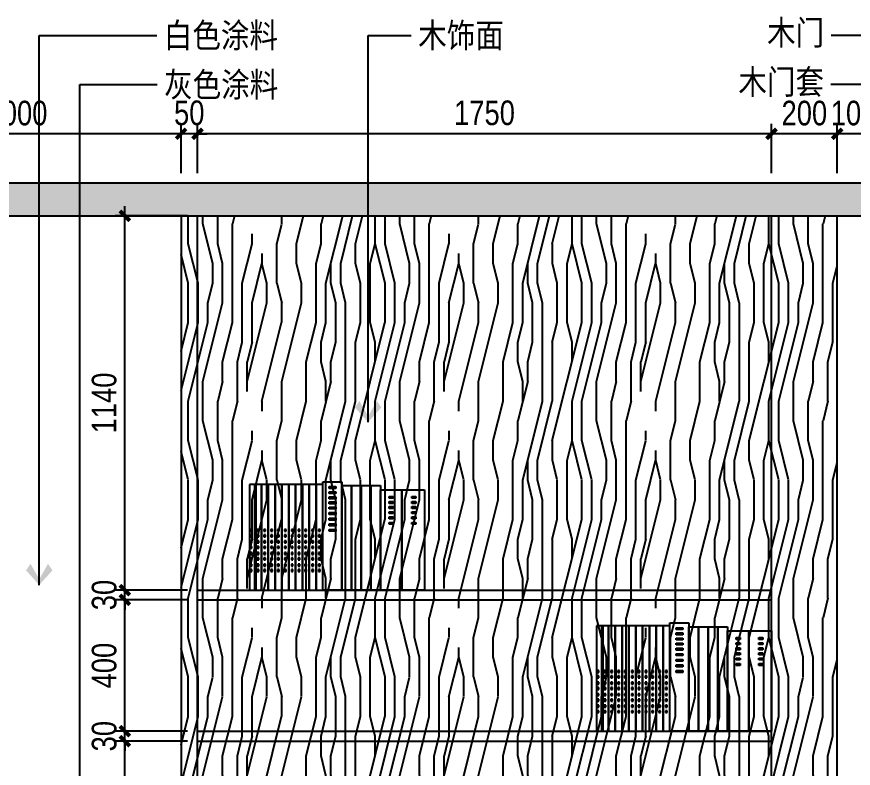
# Model space of a CAD drawing. Extents: x 468514 to 728049, y -74127 to 69080.
# Drawn here: x 542193 to 544743, y 6742 to 9032 of the extents above; entities that cross this region are included whole.
import ezdxf

# ---------------------------------------------------------------- set-up
doc = ezdxf.new("R2010")
doc.units = 0
doc.header["$LTSCALE"] = 500
doc.header["$MEASUREMENT"] = 0
doc.layers.get('Defpoints').update_dxf_attribs({"color": 229})
for name, color, linetype in [('E 立面填充', 250, 'Continuous'), ('E 立面墙体', 245, 'Continuous'), ('E 立面家具、洁具', 153, 'Continuous'), ('E 立面材料分格线', 8, 'Continuous'), ('E 立面材料类别线', 154, 'Continuous'), ('E 立面标注尺寸', 9, 'Continuous')]:
    doc.layers.add(name, color=color, linetype=linetype)
doc.styles.add('PDC DIM', font='PMingLiU-ExtB.ttf', dxfattribs={"width": 0.85})
doc.dimstyles.new('PDC-A2', dxfattribs={"dimscale": 0, "dimtxt": 2.5, "dimasz": 1, "dimexe": 1, "dimexo": 1, "dimgap": 0.7, "dimtad": 1, "dimdec": 0, "dimtxsty": 'PDC DIM', "dimblk": 'ARCHTICK', "dimcen": 1, "dimdle": 1, "dimclrd": 8, "dimclre": 8, "dimclrt": 9, "dimadec": 0, "dimazin": 0, "dimtfac": 1, "dimtdec": 0, "dimtix": 1, "dimtmove": 2, "dimatfit": 3, "dimldrblk": 'PDC A2 T R', "dimfxl": 10, "dimfxlon": 1, "dimarcsym": 0})

# ---------------------------------------------------------------- blocks, each defined once
blk = doc.blocks.new('A$C132B68F5')
for p, q in [((0, 321.6), (0, 0)), ((20.8, 321.6), (0, 321.6)), ((15.7, 321.6), (15.7, 0)), ((36.5, 321.6), (15.7, 321.6)), ((20.8, 0), (20.8, 321.6)), ((36.5, 0), (36.5, 321.6)), ((36.5, 321.6), (36.5, 0)), ((57.4, 321.6), (36.5, 321.6)), ((57.4, 0), (57.4, 321.6)), ((57.4, 321.6), (57.4, 0)), ((78.2, 321.6), (57.4, 321.6)), ((78.2, 0), (78.2, 321.6)), ((78.2, 321.6), (78.2, 0)), ((99, 321.6), (78.2, 321.6)), ((99, 0), (99, 321.6)), ((99, 321.6), (99, 0)), ((119.9, 321.6), (99, 321.6)), ((119.9, 321.6), (119.9, 0)), ((140.7, 321.6), (119.9, 321.6)), ((119.9, 0), (119.9, 321.6)), ((140.7, 0), (140.7, 321.6)), ((140.7, 321.6), (140.7, 0)), ((161.6, 321.6), (140.7, 321.6)), ((161.6, 321.6), (161.6, 0)), ((182.4, 321.6), (161.6, 321.6)), ((161.6, 0), (161.6, 321.6)), ((182.4, 321.6), (182.4, 0)), ((203.2, 321.6), (182.4, 321.6)), ((182.4, 0), (182.4, 321.6)), ((203.2, 321.6), (203.2, 0)), ((224.1, 321.6), (203.2, 321.6)), ((203.2, 0), (203.2, 321.6)), ((224.1, 0), (224.1, 329.9)), ((224.1, 329.9), (282.2, 329.9)), ((224.1, 0), (224.1, 321.6)), ((243.4, 315.3), (263.3, 315.3)), ((243.4, 309.6), (243.4, 315.3)), ((263.3, 309.6), (243.4, 309.6)), ((263.3, 315.3), (263.3, 309.6)), ((282.2, 329.9), (282.2, 0)), ((282.2, 318.5), (311.6, 318.5)), ((282.2, 0), (282.2, 318.5)), ((311.6, 318.5), (340.9, 318.5)), ((311.6, 0), (311.6, 318.5)), ((311.6, 318.5), (311.6, 0)), ((340.9, 318.5), (340.9, 0)), ((340.9, 318.5), (370.3, 318.5)), ((340.9, 0), (340.9, 318.5)), ((370.3, 318.5), (399.7, 318.5)), ((370.3, 0), (370.3, 318.5)), ((370.3, 318.5), (370.3, 0)), ((399.7, 318.5), (399.7, 0)), ((243.4, 299.7), (263.3, 299.7)), ((243.4, 294), (243.4, 299.7)), ((263.3, 294), (243.4, 294)), ((243.4, 284.1), (263.3, 284.1)), ((243.4, 278.5), (243.4, 284.1)), ((263.3, 299.7), (263.3, 294)), ((263.3, 284.1), (263.3, 278.5)), ((399.7, 305.7), (464.9, 305.7)), ((399.7, 0), (399.7, 305.7)), ((425.9, 285.3), (438.2, 285.3)), ((425.9, 279.7), (425.9, 285.3)), ((438.2, 285.3), (438.2, 279.7)), ((464.9, 305.7), (534, 305.7)), ((464.9, 0), (464.9, 305.7)), ((464.9, 305.7), (464.9, 0)), ((495.1, 285.3), (507.4, 285.3)), ((495.1, 279.7), (495.1, 285.3)), ((507.4, 285.3), (507.4, 279.7)), ((534, 305.7), (534, 0)), ((263.3, 278.5), (243.4, 278.5)), ((243.4, 268.6), (263.3, 268.6)), ((243.4, 262.9), (243.4, 268.6)), ((263.3, 262.9), (243.4, 262.9)), ((263.3, 268.6), (263.3, 262.9)), ((438.2, 279.7), (425.9, 279.7)), ((425.9, 269.7), (438.2, 269.7)), ((425.9, 264.1), (425.9, 269.7)), ((438.2, 264.1), (425.9, 264.1)), ((438.2, 269.7), (438.2, 264.1)), ((507.4, 279.7), (495.1, 279.7)), ((495.1, 269.7), (507.4, 269.7)), ((495.1, 264.1), (495.1, 269.7)), ((507.4, 264.1), (495.1, 264.1)), ((507.4, 269.7), (507.4, 264.1)), ((243.4, 253), (263.3, 253)), ((243.4, 247.3), (243.4, 253)), ((263.3, 247.3), (243.4, 247.3)), ((243.4, 236), (263.3, 236)), ((243.4, 230.3), (243.4, 236)), ((263.3, 230.3), (243.4, 230.3)), ((263.3, 253), (263.3, 247.3)), ((263.3, 236), (263.3, 230.3)), ((425.9, 254.2), (438.2, 254.2)), ((425.9, 248.5), (425.9, 254.2)), ((438.2, 248.5), (425.9, 248.5)), ((425.9, 238.6), (438.2, 238.6)), ((425.9, 232.9), (425.9, 238.6)), ((438.2, 232.9), (425.9, 232.9)), ((438.2, 254.2), (438.2, 248.5)), ((438.2, 238.6), (438.2, 232.9)), ((495.1, 254.2), (507.4, 254.2)), ((495.1, 248.5), (495.1, 254.2)), ((507.4, 248.5), (495.1, 248.5)), ((495.1, 238.6), (507.4, 238.6)), ((495.1, 232.9), (495.1, 238.6)), ((507.4, 232.9), (495.1, 232.9)), ((507.4, 254.2), (507.4, 248.5)), ((507.4, 238.6), (507.4, 232.9)), ((243.4, 219), (263.3, 219)), ((243.4, 213.3), (243.4, 219)), ((263.3, 213.3), (243.4, 213.3)), ((263.3, 219), (263.3, 213.3)), ((425.9, 223), (438.2, 223)), ((425.9, 217.4), (425.9, 223)), ((438.2, 217.4), (425.9, 217.4)), ((425.9, 206), (438.2, 206)), ((425.9, 200.4), (425.9, 206)), ((438.2, 223), (438.2, 217.4)), ((438.2, 206), (438.2, 200.4)), ((495.1, 223), (507.4, 223)), ((495.1, 217.4), (495.1, 223)), ((507.4, 217.4), (495.1, 217.4)), ((495.1, 206), (507.4, 206)), ((495.1, 200.4), (495.1, 206)), ((507.4, 223), (507.4, 217.4)), ((507.4, 206), (507.4, 200.4)), ((2.8, 185.1), (2.8, 179.2)), ((7.8, 185.1), (2.8, 185.1)), ((2.8, 179.2), (7.8, 179.2)), ((7.8, 179.2), (7.8, 185.1)), ((23.7, 185.1), (23.7, 179.2)), ((28.6, 185.1), (23.7, 185.1)), ((23.7, 179.2), (28.6, 179.2)), ((28.6, 179.2), (28.6, 185.1)), ((44.5, 185.1), (44.5, 179.2)), ((49.5, 185.1), (44.5, 185.1)), ((44.5, 179.2), (49.5, 179.2)), ((49.5, 179.2), (49.5, 185.1)), ((65.3, 185.1), (65.3, 179.2)), ((70.3, 185.1), (65.3, 185.1)), ((65.3, 179.2), (70.3, 179.2)), ((70.3, 179.2), (70.3, 185.1)), ((86.2, 185.1), (86.2, 179.2)), ((91.2, 185.1), (86.2, 185.1)), ((86.2, 179.2), (91.2, 179.2)), ((91.2, 179.2), (91.2, 185.1)), ((107, 185.1), (107, 179.2)), ((112, 185.1), (107, 185.1)), ((107, 179.2), (112, 179.2)), ((112, 179.2), (112, 185.1)), ((127.9, 185.1), (127.9, 179.2)), ((132.8, 185.1), (127.9, 185.1)), ((127.9, 179.2), (132.8, 179.2)), ((132.8, 179.2), (132.8, 185.1)), ((148.7, 185.1), (148.7, 179.2)), ((153.7, 185.1), (148.7, 185.1)), ((148.7, 179.2), (153.7, 179.2)), ((153.7, 179.2), (153.7, 185.1)), ((169.5, 185.1), (169.5, 179.2)), ((174.5, 185.1), (169.5, 185.1)), ((169.5, 179.2), (174.5, 179.2)), ((174.5, 179.2), (174.5, 185.1)), ((190.4, 185.1), (190.4, 179.2)), ((195.4, 185.1), (190.4, 185.1)), ((190.4, 179.2), (195.4, 179.2)), ((195.4, 179.2), (195.4, 185.1)), ((211.2, 185.1), (211.2, 179.2)), ((216.2, 185.1), (211.2, 185.1)), ((211.2, 179.2), (216.2, 179.2)), ((216.2, 179.2), (216.2, 185.1)), ((243.4, 202), (263.3, 202)), ((243.4, 196.3), (243.4, 202)), ((263.3, 196.3), (243.4, 196.3)), ((243.4, 185), (263.3, 185)), ((243.4, 179.3), (243.4, 185)), ((263.3, 179.3), (243.4, 179.3)), ((263.3, 202), (263.3, 196.3)), ((263.3, 185), (263.3, 179.3)), ((438.2, 200.4), (425.9, 200.4)), ((507.4, 200.4), (495.1, 200.4)), ((2.8, 168.7), (2.8, 162.8)), ((7.8, 168.7), (2.8, 168.7)), ((2.8, 162.8), (7.8, 162.8)), ((7.8, 162.8), (7.8, 168.7)), ((23.7, 168.7), (23.7, 162.8)), ((28.6, 168.7), (23.7, 168.7)), ((23.7, 162.8), (28.6, 162.8)), ((28.6, 162.8), (28.6, 168.7)), ((44.5, 168.7), (44.5, 162.8)), ((49.5, 168.7), (44.5, 168.7)), ((44.5, 162.8), (49.5, 162.8)), ((49.5, 162.8), (49.5, 168.7)), ((65.3, 168.7), (65.3, 162.8)), ((70.3, 168.7), (65.3, 168.7)), ((65.3, 162.8), (70.3, 162.8)), ((70.3, 162.8), (70.3, 168.7)), ((86.2, 168.7), (86.2, 162.8)), ((91.2, 168.7), (86.2, 168.7)), ((86.2, 162.8), (91.2, 162.8)), ((91.2, 162.8), (91.2, 168.7)), ((107, 168.7), (107, 162.8)), ((112, 168.7), (107, 168.7)), ((107, 162.8), (112, 162.8)), ((112, 162.8), (112, 168.7)), ((127.9, 168.7), (127.9, 162.8)), ((132.8, 168.7), (127.9, 168.7)), ((127.9, 162.8), (132.8, 162.8)), ((132.8, 162.8), (132.8, 168.7)), ((148.7, 168.7), (148.7, 162.8)), ((153.7, 168.7), (148.7, 168.7)), ((148.7, 162.8), (153.7, 162.8)), ((153.7, 162.8), (153.7, 168.7)), ((169.5, 168.7), (169.5, 162.8)), ((174.5, 168.7), (169.5, 168.7)), ((169.5, 162.8), (174.5, 162.8)), ((174.5, 162.8), (174.5, 168.7)), ((190.4, 168.7), (190.4, 162.8)), ((195.4, 168.7), (190.4, 168.7)), ((190.4, 162.8), (195.4, 162.8)), ((195.4, 162.8), (195.4, 168.7)), ((211.2, 168.7), (211.2, 162.8)), ((216.2, 168.7), (211.2, 168.7)), ((211.2, 162.8), (216.2, 162.8)), ((216.2, 162.8), (216.2, 168.7)), ((2.8, 149.8), (2.8, 143.9)), ((7.8, 149.8), (2.8, 149.8)), ((2.8, 143.9), (7.8, 143.9)), ((2.8, 133.3), (2.8, 127.4)), ((7.8, 133.3), (2.8, 133.3)), ((7.8, 143.9), (7.8, 149.8)), ((7.8, 127.4), (7.8, 133.3)), ((23.7, 149.8), (23.7, 143.9)), ((28.6, 149.8), (23.7, 149.8)), ((23.7, 143.9), (28.6, 143.9)), ((23.7, 133.3), (23.7, 127.4)), ((28.6, 133.3), (23.7, 133.3)), ((28.6, 143.9), (28.6, 149.8)), ((28.6, 127.4), (28.6, 133.3)), ((44.5, 149.8), (44.5, 143.9)), ((49.5, 149.8), (44.5, 149.8)), ((44.5, 143.9), (49.5, 143.9)), ((44.5, 133.3), (44.5, 127.4)), ((49.5, 133.3), (44.5, 133.3)), ((49.5, 143.9), (49.5, 149.8)), ((49.5, 127.4), (49.5, 133.3)), ((65.3, 149.8), (65.3, 143.9)), ((70.3, 149.8), (65.3, 149.8)), ((65.3, 143.9), (70.3, 143.9)), ((65.3, 133.3), (65.3, 127.4)), ((70.3, 133.3), (65.3, 133.3)), ((70.3, 143.9), (70.3, 149.8)), ((70.3, 127.4), (70.3, 133.3)), ((86.2, 149.8), (86.2, 143.9)), ((91.2, 149.8), (86.2, 149.8)), ((86.2, 143.9), (91.2, 143.9)), ((86.2, 133.3), (86.2, 127.4)), ((91.2, 133.3), (86.2, 133.3)), ((91.2, 143.9), (91.2, 149.8)), ((91.2, 127.4), (91.2, 133.3)), ((107, 149.8), (107, 143.9)), ((112, 149.8), (107, 149.8)), ((107, 143.9), (112, 143.9)), ((107, 133.3), (107, 127.4)), ((112, 133.3), (107, 133.3)), ((112, 143.9), (112, 149.8)), ((112, 127.4), (112, 133.3)), ((127.9, 149.8), (127.9, 143.9)), ((132.8, 149.8), (127.9, 149.8)), ((127.9, 143.9), (132.8, 143.9)), ((127.9, 133.3), (127.9, 127.4)), ((132.8, 133.3), (127.9, 133.3)), ((132.8, 143.9), (132.8, 149.8)), ((132.8, 127.4), (132.8, 133.3)), ((148.7, 149.8), (148.7, 143.9)), ((153.7, 149.8), (148.7, 149.8)), ((148.7, 143.9), (153.7, 143.9)), ((148.7, 133.3), (148.7, 127.4)), ((153.7, 133.3), (148.7, 133.3)), ((153.7, 143.9), (153.7, 149.8)), ((153.7, 127.4), (153.7, 133.3)), ((169.5, 149.8), (169.5, 143.9)), ((174.5, 149.8), (169.5, 149.8)), ((169.5, 143.9), (174.5, 143.9)), ((169.5, 133.3), (169.5, 127.4)), ((174.5, 133.3), (169.5, 133.3)), ((174.5, 143.9), (174.5, 149.8)), ((174.5, 127.4), (174.5, 133.3)), ((190.4, 149.8), (190.4, 143.9)), ((195.4, 149.8), (190.4, 149.8)), ((190.4, 143.9), (195.4, 143.9)), ((190.4, 133.3), (190.4, 127.4)), ((195.4, 133.3), (190.4, 133.3)), ((195.4, 143.9), (195.4, 149.8)), ((195.4, 127.4), (195.4, 133.3)), ((211.2, 149.8), (211.2, 143.9)), ((216.2, 149.8), (211.2, 149.8)), ((211.2, 143.9), (216.2, 143.9)), ((211.2, 133.3), (211.2, 127.4)), ((216.2, 133.3), (211.2, 133.3)), ((216.2, 143.9), (216.2, 149.8)), ((216.2, 127.4), (216.2, 133.3)), ((2.8, 127.4), (7.8, 127.4)), ((2.8, 114.5), (2.8, 108.6)), ((7.8, 114.5), (2.8, 114.5)), ((2.8, 108.6), (7.8, 108.6)), ((7.8, 108.6), (7.8, 114.5)), ((23.7, 127.4), (28.6, 127.4)), ((23.7, 114.5), (23.7, 108.6)), ((28.6, 114.5), (23.7, 114.5)), ((23.7, 108.6), (28.6, 108.6)), ((28.6, 108.6), (28.6, 114.5)), ((44.5, 127.4), (49.5, 127.4)), ((44.5, 114.5), (44.5, 108.6)), ((49.5, 114.5), (44.5, 114.5)), ((44.5, 108.6), (49.5, 108.6)), ((49.5, 108.6), (49.5, 114.5)), ((65.3, 127.4), (70.3, 127.4)), ((65.3, 114.5), (65.3, 108.6)), ((70.3, 114.5), (65.3, 114.5)), ((65.3, 108.6), (70.3, 108.6)), ((70.3, 108.6), (70.3, 114.5)), ((86.2, 127.4), (91.2, 127.4)), ((86.2, 114.5), (86.2, 108.6)), ((91.2, 114.5), (86.2, 114.5)), ((86.2, 108.6), (91.2, 108.6)), ((91.2, 108.6), (91.2, 114.5)), ((107, 127.4), (112, 127.4)), ((107, 114.5), (107, 108.6)), ((112, 114.5), (107, 114.5)), ((107, 108.6), (112, 108.6)), ((112, 108.6), (112, 114.5)), ((127.9, 127.4), (132.8, 127.4)), ((127.9, 114.5), (127.9, 108.6)), ((132.8, 114.5), (127.9, 114.5)), ((127.9, 108.6), (132.8, 108.6)), ((132.8, 108.6), (132.8, 114.5)), ((148.7, 127.4), (153.7, 127.4)), ((148.7, 114.5), (148.7, 108.6)), ((153.7, 114.5), (148.7, 114.5)), ((148.7, 108.6), (153.7, 108.6)), ((153.7, 108.6), (153.7, 114.5)), ((169.5, 127.4), (174.5, 127.4)), ((169.5, 114.5), (169.5, 108.6)), ((174.5, 114.5), (169.5, 114.5)), ((169.5, 108.6), (174.5, 108.6)), ((174.5, 108.6), (174.5, 114.5)), ((190.4, 127.4), (195.4, 127.4)), ((190.4, 114.5), (190.4, 108.6)), ((195.4, 114.5), (190.4, 114.5)), ((190.4, 108.6), (195.4, 108.6)), ((195.4, 108.6), (195.4, 114.5)), ((211.2, 127.4), (216.2, 127.4)), ((211.2, 114.5), (211.2, 108.6)), ((216.2, 114.5), (211.2, 114.5)), ((211.2, 108.6), (216.2, 108.6)), ((216.2, 108.6), (216.2, 114.5)), ((2.8, 98), (2.8, 92.1)), ((7.8, 98), (2.8, 98)), ((2.8, 92.1), (7.8, 92.1)), ((2.8, 79.2), (2.8, 73.3)), ((7.8, 79.2), (2.8, 79.2)), ((7.8, 92.1), (7.8, 98)), ((7.8, 73.3), (7.8, 79.2)), ((23.7, 98), (23.7, 92.1)), ((28.6, 98), (23.7, 98)), ((23.7, 92.1), (28.6, 92.1)), ((23.7, 79.2), (23.7, 73.3)), ((28.6, 79.2), (23.7, 79.2)), ((28.6, 92.1), (28.6, 98)), ((28.6, 73.3), (28.6, 79.2)), ((44.5, 98), (44.5, 92.1)), ((49.5, 98), (44.5, 98)), ((44.5, 92.1), (49.5, 92.1)), ((44.5, 79.2), (44.5, 73.3)), ((49.5, 79.2), (44.5, 79.2)), ((49.5, 92.1), (49.5, 98)), ((49.5, 73.3), (49.5, 79.2)), ((65.3, 98), (65.3, 92.1)), ((70.3, 98), (65.3, 98)), ((65.3, 92.1), (70.3, 92.1)), ((65.3, 79.2), (65.3, 73.3)), ((70.3, 79.2), (65.3, 79.2)), ((70.3, 92.1), (70.3, 98)), ((70.3, 73.3), (70.3, 79.2)), ((86.2, 98), (86.2, 92.1)), ((91.2, 98), (86.2, 98)), ((86.2, 92.1), (91.2, 92.1)), ((86.2, 79.2), (86.2, 73.3)), ((91.2, 79.2), (86.2, 79.2)), ((91.2, 92.1), (91.2, 98)), ((91.2, 73.3), (91.2, 79.2)), ((107, 98), (107, 92.1)), ((112, 98), (107, 98)), ((107, 92.1), (112, 92.1)), ((107, 79.2), (107, 73.3)), ((112, 79.2), (107, 79.2)), ((112, 92.1), (112, 98)), ((112, 73.3), (112, 79.2)), ((127.9, 98), (127.9, 92.1)), ((132.8, 98), (127.9, 98)), ((127.9, 92.1), (132.8, 92.1)), ((127.9, 79.2), (127.9, 73.3)), ((132.8, 79.2), (127.9, 79.2)), ((132.8, 92.1), (132.8, 98)), ((132.8, 73.3), (132.8, 79.2)), ((148.7, 98), (148.7, 92.1)), ((153.7, 98), (148.7, 98)), ((148.7, 92.1), (153.7, 92.1)), ((148.7, 79.2), (148.7, 73.3)), ((153.7, 79.2), (148.7, 79.2)), ((153.7, 92.1), (153.7, 98)), ((153.7, 73.3), (153.7, 79.2)), ((169.5, 98), (169.5, 92.1)), ((174.5, 98), (169.5, 98)), ((169.5, 92.1), (174.5, 92.1)), ((169.5, 79.2), (169.5, 73.3)), ((174.5, 79.2), (169.5, 79.2)), ((174.5, 92.1), (174.5, 98)), ((174.5, 73.3), (174.5, 79.2)), ((190.4, 98), (190.4, 92.1)), ((195.4, 98), (190.4, 98)), ((190.4, 92.1), (195.4, 92.1)), ((190.4, 79.2), (190.4, 73.3)), ((195.4, 79.2), (190.4, 79.2)), ((195.4, 92.1), (195.4, 98)), ((195.4, 73.3), (195.4, 79.2)), ((211.2, 98), (211.2, 92.1)), ((216.2, 98), (211.2, 98)), ((211.2, 92.1), (216.2, 92.1)), ((211.2, 79.2), (211.2, 73.3)), ((216.2, 79.2), (211.2, 79.2)), ((216.2, 92.1), (216.2, 98)), ((216.2, 73.3), (216.2, 79.2)), ((2.8, 73.3), (7.8, 73.3)), ((2.8, 62.7), (2.8, 56.8)), ((7.8, 62.7), (2.8, 62.7)), ((2.8, 56.8), (7.8, 56.8)), ((7.8, 56.8), (7.8, 62.7)), ((23.7, 73.3), (28.6, 73.3)), ((23.7, 62.7), (23.7, 56.8)), ((28.6, 62.7), (23.7, 62.7)), ((23.7, 56.8), (28.6, 56.8)), ((28.6, 56.8), (28.6, 62.7)), ((44.5, 73.3), (49.5, 73.3)), ((44.5, 62.7), (44.5, 56.8)), ((49.5, 62.7), (44.5, 62.7)), ((44.5, 56.8), (49.5, 56.8)), ((49.5, 56.8), (49.5, 62.7)), ((65.3, 73.3), (70.3, 73.3)), ((65.3, 62.7), (65.3, 56.8)), ((70.3, 62.7), (65.3, 62.7)), ((65.3, 56.8), (70.3, 56.8)), ((70.3, 56.8), (70.3, 62.7)), ((86.2, 73.3), (91.2, 73.3)), ((86.2, 62.7), (86.2, 56.8)), ((91.2, 62.7), (86.2, 62.7)), ((86.2, 56.8), (91.2, 56.8)), ((91.2, 56.8), (91.2, 62.7)), ((107, 73.3), (112, 73.3)), ((107, 62.7), (107, 56.8)), ((112, 62.7), (107, 62.7)), ((107, 56.8), (112, 56.8)), ((112, 56.8), (112, 62.7)), ((127.9, 73.3), (132.8, 73.3)), ((127.9, 62.7), (127.9, 56.8)), ((132.8, 62.7), (127.9, 62.7)), ((127.9, 56.8), (132.8, 56.8)), ((132.8, 56.8), (132.8, 62.7)), ((148.7, 73.3), (153.7, 73.3)), ((148.7, 62.7), (148.7, 56.8)), ((153.7, 62.7), (148.7, 62.7)), ((148.7, 56.8), (153.7, 56.8)), ((153.7, 56.8), (153.7, 62.7)), ((169.5, 73.3), (174.5, 73.3)), ((169.5, 62.7), (169.5, 56.8)), ((174.5, 62.7), (169.5, 62.7)), ((169.5, 56.8), (174.5, 56.8)), ((174.5, 56.8), (174.5, 62.7)), ((190.4, 73.3), (195.4, 73.3)), ((190.4, 62.7), (190.4, 56.8)), ((195.4, 62.7), (190.4, 62.7)), ((190.4, 56.8), (195.4, 56.8)), ((195.4, 56.8), (195.4, 62.7)), ((211.2, 73.3), (216.2, 73.3)), ((211.2, 62.7), (211.2, 56.8)), ((216.2, 62.7), (211.2, 62.7)), ((211.2, 56.8), (216.2, 56.8)), ((216.2, 56.8), (216.2, 62.7)), ((0, 0), (20.8, 0)), ((15.7, 0), (36.5, 0)), ((36.5, 0), (57.4, 0)), ((57.4, 0), (78.2, 0)), ((78.2, 0), (99, 0)), ((99, 0), (119.9, 0)), ((119.9, 0), (140.7, 0)), ((140.7, 0), (161.6, 0)), ((161.6, 0), (182.4, 0)), ((182.4, 0), (203.2, 0)), ((203.2, 0), (224.1, 0)), ((282.2, 0), (224.1, 0)), ((311.6, 0), (282.2, 0)), ((340.9, 0), (311.6, 0)), ((370.3, 0), (340.9, 0)), ((399.7, 0), (370.3, 0)), ((464.9, 0), (399.7, 0)), ((534, 0), (464.9, 0))]:
    blk.add_line(p, q)
blk = doc.blocks.new('_ArchTick')
at = {"color": 0, "linetype": 'ByBlock', "const_width": 0.4}
blk.add_lwpolyline([(-0.5, -0.5), (0.5, 0.5)], dxfattribs=at)
blk = doc.blocks.new('*D1643')
at = {"layer": 'Defpoints', "color": 0, "transparency": 16777216}
for p in [(544693.6, 8675), (544693.6, 8525), (544793.6, 8525)]:
    blk.add_point(p, dxfattribs=at)
at = {"layer": 'E 立面标注尺寸', "color": 8, "lineweight": -2, "transparency": 16777216}
for p, q in [((544693.6, 8555), (544693.6, 8705)), ((544793.6, 8555), (544793.6, 8705)), ((544693.6, 8675), (544663.6, 8675)), ((544793.6, 8675), (544693.6, 8675)), ((544793.6, 8675), (544823.6, 8675))]:
    blk.add_line(p, q, dxfattribs=at)
at = {"layer": 'E 立面标注尺寸', "color": 8, "lineweight": -2, "transparency": 16777216, "xscale": 29.99999882274668, "yscale": 29.99999882274668, "zscale": 29.99999882274668}
blk.add_blockref('_ArchTick', (544693.6, 8675), dxfattribs=at)
at = {"layer": 'E 立面标注尺寸', "color": 8, "lineweight": -2, "transparency": 16777216, "xscale": 29.99999882274668, "yscale": 29.99999882274668, "zscale": 29.99999882274668, "rotation": 180}
blk.add_blockref('_ArchTick', (544793.6, 8675), dxfattribs=at)
at = {"layer": 'E 立面标注尺寸', "color": 9, "transparency": 16777216, "insert": (544743.6, 8737.8), "char_height": 75, "attachment_point": 5, "style": 'PDC DIM'}
blk.add_mtext('100', dxfattribs=at)
blk = doc.blocks.new('PDC A2 T R')
at = {"color": 0, "linetype": 'ByBlock'}
blk.add_line((0, 0), (-2, 0), dxfattribs=at)
for points in [[(-2.147, 0.886), (-1.491, 1.345), (-0.6, 0), (0, 0)], [(-2.147, -0.886), (-1.491, -1.345), (-0.6, 0), (0, 0)]]:
    blk.add_solid(points, dxfattribs=at)
blk = doc.blocks.new('*D1644')
at = {"layer": 'Defpoints', "color": 0, "transparency": 16777216}
for p in [(544493.6, 8675), (544493.6, 8525), (544693.6, 8525)]:
    blk.add_point(p, dxfattribs=at)
at = {"layer": 'E 立面标注尺寸', "color": 8, "lineweight": -2, "transparency": 16777216}
for p, q in [((544493.6, 8555), (544493.6, 8705)), ((544693.6, 8555), (544693.6, 8705)), ((544723.6, 8675), (544463.6, 8675))]:
    blk.add_line(p, q, dxfattribs=at)
at = {"layer": 'E 立面标注尺寸', "color": 8, "lineweight": -2, "transparency": 16777216, "xscale": 29.99999882274668, "yscale": 29.99999882274668, "zscale": 29.99999882274668, "rotation": 180}
blk.add_blockref('_ArchTick', (544493.6, 8675), dxfattribs=at)
at = {"layer": 'E 立面标注尺寸', "color": 8, "lineweight": -2, "transparency": 16777216, "xscale": 29.99999882274668, "yscale": 29.99999882274668, "zscale": 29.99999882274668}
blk.add_blockref('_ArchTick', (544693.6, 8675), dxfattribs=at)
at = {"layer": 'E 立面标注尺寸', "color": 9, "transparency": 16777216, "insert": (544593.6, 8737.8), "char_height": 75, "attachment_point": 5, "style": 'PDC DIM'}
blk.add_mtext('200', dxfattribs=at)
blk = doc.blocks.new('*D1645')
at = {"layer": 'Defpoints', "color": 0, "transparency": 16777216}
for p in [(542743.6, 8675), (542743.6, 8525), (544493.6, 8525)]:
    blk.add_point(p, dxfattribs=at)
at = {"layer": 'E 立面标注尺寸', "color": 8, "lineweight": -2, "transparency": 16777216}
for p, q in [((542743.6, 8555), (542743.6, 8705)), ((544493.6, 8555), (544493.6, 8705)), ((544523.6, 8675), (542713.6, 8675))]:
    blk.add_line(p, q, dxfattribs=at)
at = {"layer": 'E 立面标注尺寸', "color": 8, "lineweight": -2, "transparency": 16777216, "xscale": 29.99999882274668, "yscale": 29.99999882274668, "zscale": 29.99999882274668, "rotation": 180}
blk.add_blockref('_ArchTick', (542743.6, 8675), dxfattribs=at)
at = {"layer": 'E 立面标注尺寸', "color": 8, "lineweight": -2, "transparency": 16777216, "xscale": 29.99999882274668, "yscale": 29.99999882274668, "zscale": 29.99999882274668}
blk.add_blockref('_ArchTick', (544493.6, 8675), dxfattribs=at)
at = {"layer": 'E 立面标注尺寸', "color": 9, "transparency": 16777216, "insert": (543618.6, 8738.5), "char_height": 75, "attachment_point": 5, "style": 'PDC DIM'}
blk.add_mtext('1750', dxfattribs=at)
blk = doc.blocks.new('*D1646')
at = {"layer": 'Defpoints', "color": 0, "transparency": 16777216}
for p in [(542693.6, 8675), (542693.6, 8525), (542743.6, 8525)]:
    blk.add_point(p, dxfattribs=at)
at = {"layer": 'E 立面标注尺寸', "color": 8, "lineweight": -2, "transparency": 16777216}
for p, q in [((542693.6, 8555), (542693.6, 8705)), ((542743.6, 8555), (542743.6, 8705)), ((542693.6, 8675), (542663.6, 8675)), ((542743.6, 8675), (542693.6, 8675)), ((542743.6, 8675), (542773.6, 8675))]:
    blk.add_line(p, q, dxfattribs=at)
at = {"layer": 'E 立面标注尺寸', "color": 8, "lineweight": -2, "transparency": 16777216, "xscale": 29.99999882274668, "yscale": 29.99999882274668, "zscale": 29.99999882274668}
blk.add_blockref('_ArchTick', (542693.6, 8675), dxfattribs=at)
at = {"layer": 'E 立面标注尺寸', "color": 8, "lineweight": -2, "transparency": 16777216, "xscale": 29.99999882274668, "yscale": 29.99999882274668, "zscale": 29.99999882274668, "rotation": 180}
blk.add_blockref('_ArchTick', (542743.6, 8675), dxfattribs=at)
at = {"layer": 'E 立面标注尺寸', "color": 9, "transparency": 16777216, "insert": (542718.6, 8738.5), "char_height": 75, "attachment_point": 5, "style": 'PDC DIM'}
blk.add_mtext('50', dxfattribs=at)
blk = doc.blocks.new('*D1647')
at = {"layer": 'Defpoints', "color": 0, "transparency": 16777216}
for p in [(541693.6, 8675), (541693.6, 8525), (542693.6, 8525)]:
    blk.add_point(p, dxfattribs=at)
at = {"layer": 'E 立面标注尺寸', "color": 8, "lineweight": -2, "transparency": 16777216}
for p, q in [((541693.6, 8555), (541693.6, 8705)), ((542693.6, 8555), (542693.6, 8705)), ((542723.6, 8675), (541663.6, 8675))]:
    blk.add_line(p, q, dxfattribs=at)
at = {"layer": 'E 立面标注尺寸', "color": 8, "lineweight": -2, "transparency": 16777216, "xscale": 29.99999882274668, "yscale": 29.99999882274668, "zscale": 29.99999882274668, "rotation": 180}
blk.add_blockref('_ArchTick', (541693.6, 8675), dxfattribs=at)
at = {"layer": 'E 立面标注尺寸', "color": 8, "lineweight": -2, "transparency": 16777216, "xscale": 29.99999882274668, "yscale": 29.99999882274668, "zscale": 29.99999882274668}
blk.add_blockref('_ArchTick', (542693.6, 8675), dxfattribs=at)
at = {"layer": 'E 立面标注尺寸', "color": 9, "transparency": 16777216, "insert": (542193.6, 8737.8), "char_height": 75, "attachment_point": 5, "style": 'PDC DIM'}
blk.add_mtext('1000', dxfattribs=at)
blk = doc.blocks.new('*D1668')
at = {"layer": 'Defpoints', "color": 0, "transparency": 16777216}
for p in [(542522.3, 6825), (542743.6, 6825), (542743.6, 5275)]:
    blk.add_point(p, dxfattribs=at)
at = {"layer": 'E 立面标注尺寸', "color": 8, "lineweight": -2, "transparency": 16777216}
for p, q in [((542522.3, 5245), (542522.3, 6855)), ((542713.6, 6825), (542492.3, 6825)), ((542713.6, 5275), (542492.3, 5275))]:
    blk.add_line(p, q, dxfattribs=at)
at = {"layer": 'E 立面标注尺寸', "color": 8, "lineweight": -2, "transparency": 16777216, "xscale": 29.99999882274668, "yscale": 29.99999882274668, "zscale": 29.99999882274668}
for p, rotation in [((542522.3, 6825), 90), ((542522.3, 5275), 270)]:
    blk.add_blockref('_ArchTick', p, dxfattribs=dict(at, rotation=rotation))
at = {"layer": 'E 立面标注尺寸', "color": 9, "transparency": 16777216, "insert": (542458.8, 6050), "char_height": 75, "attachment_point": 5, "rotation": 90, "style": 'PDC DIM'}
blk.add_mtext('1550', dxfattribs=at)
blk = doc.blocks.new('*D1669')
at = {"layer": 'Defpoints', "color": 0, "transparency": 16777216}
for p in [(542522.3, 6855), (542743.6, 6855), (542743.6, 6825)]:
    blk.add_point(p, dxfattribs=at)
at = {"layer": 'E 立面标注尺寸', "color": 8, "lineweight": -2, "transparency": 16777216}
for p, q in [((542522.3, 6855), (542522.3, 6885)), ((542713.6, 6855), (542492.3, 6855)), ((542522.3, 6825), (542522.3, 6855)), ((542713.6, 6825), (542492.3, 6825)), ((542522.3, 6825), (542522.3, 6795))]:
    blk.add_line(p, q, dxfattribs=at)
at = {"layer": 'E 立面标注尺寸', "color": 8, "lineweight": -2, "transparency": 16777216, "xscale": 29.99999882274668, "yscale": 29.99999882274668, "zscale": 29.99999882274668}
for p, rotation in [((542522.3, 6855), 270), ((542522.3, 6825), 90)]:
    blk.add_blockref('_ArchTick', p, dxfattribs=dict(at, rotation=rotation))
at = {"layer": 'E 立面标注尺寸', "color": 9, "transparency": 16777216, "insert": (542459.5, 6840), "char_height": 75, "attachment_point": 5, "rotation": 90, "style": 'PDC DIM'}
blk.add_mtext('30', dxfattribs=at)
blk = doc.blocks.new('*D1670')
at = {"layer": 'Defpoints', "color": 0, "transparency": 16777216}
for p in [(542522.3, 7255), (542743.6, 7255), (542743.6, 6855)]:
    blk.add_point(p, dxfattribs=at)
at = {"layer": 'E 立面标注尺寸', "color": 8, "lineweight": -2, "transparency": 16777216}
for p, q in [((542522.3, 6825), (542522.3, 7285)), ((542713.6, 7255), (542492.3, 7255)), ((542713.6, 6855), (542492.3, 6855))]:
    blk.add_line(p, q, dxfattribs=at)
at = {"layer": 'E 立面标注尺寸', "color": 8, "lineweight": -2, "transparency": 16777216, "xscale": 29.99999882274668, "yscale": 29.99999882274668, "zscale": 29.99999882274668}
for p, rotation in [((542522.3, 7255), 90), ((542522.3, 6855), 270)]:
    blk.add_blockref('_ArchTick', p, dxfattribs=dict(at, rotation=rotation))
at = {"layer": 'E 立面标注尺寸', "color": 9, "transparency": 16777216, "insert": (542459.5, 7055), "char_height": 75, "attachment_point": 5, "rotation": 90, "style": 'PDC DIM'}
blk.add_mtext('400', dxfattribs=at)
blk = doc.blocks.new('*D1671')
at = {"layer": 'Defpoints', "color": 0, "transparency": 16777216}
for p in [(542522.3, 7285), (542743.6, 7285), (542743.6, 7255)]:
    blk.add_point(p, dxfattribs=at)
at = {"layer": 'E 立面标注尺寸', "color": 8, "lineweight": -2, "transparency": 16777216}
for p, q in [((542522.3, 7285), (542522.3, 7315)), ((542713.6, 7285), (542492.3, 7285)), ((542522.3, 7255), (542522.3, 7285)), ((542713.6, 7255), (542492.3, 7255)), ((542522.3, 7255), (542522.3, 7225))]:
    blk.add_line(p, q, dxfattribs=at)
at = {"layer": 'E 立面标注尺寸', "color": 8, "lineweight": -2, "transparency": 16777216, "xscale": 29.99999882274668, "yscale": 29.99999882274668, "zscale": 29.99999882274668}
for p, rotation in [((542522.3, 7285), 270), ((542522.3, 7255), 90)]:
    blk.add_blockref('_ArchTick', p, dxfattribs=dict(at, rotation=rotation))
at = {"layer": 'E 立面标注尺寸', "color": 9, "transparency": 16777216, "insert": (542459.5, 7270), "char_height": 75, "attachment_point": 5, "rotation": 90, "style": 'PDC DIM'}
blk.add_mtext('30', dxfattribs=at)
blk = doc.blocks.new('*D1672')
at = {"layer": 'Defpoints', "color": 0, "transparency": 16777216}
for p in [(542522.3, 8425), (542743.6, 8425), (542743.6, 7285)]:
    blk.add_point(p, dxfattribs=at)
at = {"layer": 'E 立面标注尺寸', "color": 8, "lineweight": -2, "transparency": 16777216}
for p, q in [((542522.3, 7255), (542522.3, 8455)), ((542713.6, 8425), (542492.3, 8425)), ((542713.6, 7285), (542492.3, 7285))]:
    blk.add_line(p, q, dxfattribs=at)
at = {"layer": 'E 立面标注尺寸', "color": 8, "lineweight": -2, "transparency": 16777216, "xscale": 29.99999882274668, "yscale": 29.99999882274668, "zscale": 29.99999882274668}
for p, rotation in [((542522.3, 8425), 90), ((542522.3, 7285), 270)]:
    blk.add_blockref('_ArchTick', p, dxfattribs=dict(at, rotation=rotation))
at = {"layer": 'E 立面标注尺寸', "color": 9, "transparency": 16777216, "insert": (542459.5, 7855), "char_height": 75, "attachment_point": 5, "rotation": 90, "style": 'PDC DIM'}
blk.add_mtext('1140', dxfattribs=at)

msp = doc.modelspace()

# ---------------------------------------------------------------- hatches: boundary and pattern name
at = {"layer": 'E 立面填充'}
h = msp.add_hatch(dxfattribs=at)
h.set_pattern_fill('木纹5', color=256, scale=150, angle=90, pattern_type=2)
h.set_pattern_definition([(90, (0, 0), (-600, 4e-14), [120, -180, 60, -240]), (90, (-15, 420), (-600, 4e-14), [120, -480]), (90, (-45, 360), (-600, 4e-14), [60, -540]), (90, (-60, 30), (-600, 4e-14), [30, -420, 30, -120]), (90, (-90, 240), (-600, 4e-14), [120, -180, 30, -270]), (90, (-105, 90), (-600, 4e-14), [90, -510]), (90, (-120, 240), (-600, 4e-14), [180, -420]), (90, (-135, 60), (-600, 4e-14), [120, -480]), (90, (-150, 300), (-600, 4e-14), [300, -300]), (90, (-180, 120), (-600, 4e-14), [60, -180, 120, -240]), (90, (-195, 540), (-600, 4e-14), [120, -480]), (90, (-210, 420), (-600, 4e-14), [60, -540]), (90, (-225, 300), (-600, 4e-14), [60, -540]), (90, (-240, 1e-14), (-600, 4e-14), [120, -480]), (90, (-255, 300), (-600, 4e-14), [120, -480]), (90, (-285, 300), (-600, 4e-14), [120, -120, 120, -240]), (90, (-315, 180), (-600, 4e-14), [60, -300, 120, -120]), (90, (-330, 300), (-600, 4e-14), [180, -420]), (90, (-360, 300), (-600, 4e-14), [120, -480]), (90, (-375, 60), (-600, 4e-14), [180, -240, 60, -120]), (90, (-405, 60), (-600, 4e-14), [300, -300]), (90, (-420, 420), (-600, 4e-14), [60, -540]), (90, (-435, 240), (-600, 4e-14), [120, -480]), (90, (-450, 120), (-600, 4e-14), [60, -240, 60, -240]), (90, (-465, 60), (-600, 4e-14), [60, -180, 120, -240]), (90, (-480, 180), (-600, 4e-14), [60, -300, 60, -180]), (90, (-495, 300), (-600, 4e-14), [180, -420]), (90, (-525, 60), (-600, 4e-14), [120, -480]), (90, (-540, 360), (-600, 4e-14), [60, -540]), (90, (-555, 480), (-600, 4e-14), [60, -540]), (104.036243, (-45, 420), (2e-08, 600), [61.8, -2412.0633]), (104.036243, (-180, 480), (2e-08, 600), [61.8, -2412.0633]), (104.036243, (-540, 420), (2e-08, 600), [61.8, -2412.0633]), (104.036243, (-315, 240), (2e-08, 600), [61.8, -2412.0633]), (104.036243, (-405, 360), (2e-08, 600), [61.8, -2412.0633]), (104.036243, (-360, 420), (2e-08, 600), [61.8, -2412.0633]), (104.036243, (-465, 120), (2e-08, 600), [61.8, -2412.0633]), (104.036243, (-435, 360), (2e-08, 600), [61.8, -2412.0633]), (104.036243, (-210, 480), (2e-08, 600), [123.6, -2350.2633]), (104.036243, (-255, 420), (2e-08, 600), [123.6, -2350.2633]), (104.036243, (-285, 420), (2e-08, 600), [123.6, -2350.2633]), (255.963757, (-90, 240), (2e-08, -600), [61.8, -123.6, 61.8, -2226.6633]), (255.963757, (-180, 120), (2e-08, -600), [61.8, -2412.0633]), (255.963757, (-450, 120), (2e-08, -600), [123.6, -2350.2633]), (284.036243, (-15, 420), (-2e-08, -600), [61.8, -2412.0633]), (75.963757, (-15, 540), (-2e-08, 600), [61.8, -2412.0633]), (75.963757, (-225, 360), (-2e-08, 600), [61.8, -2412.0633]), (75.963757, (-330, 480), (-2e-08, 600), [61.8, -2412.0633]), (75.963757, (-375, 240), (-2e-08, 600), [61.8, -2412.0633]), (75.963757, (-450, 180), (-2e-08, 600), [61.8, -2412.0633]), (75.963757, (-480, 240), (-2e-08, 600), [61.8, -2412.0633]), (75.963757, (-375, 240), (-2e-08, 600), [61.8, -2412.0633]), (75.963757, (-465, 420), (-2e-08, 600), [247.2, -2226.6633]), (75.963757, (-60, 60), (-2e-08, 600), [247.2, -2226.6633]), (75.963757, (-105, 120), (-2e-08, 600), [247.2, -2226.6633]), (75.963757, (-135, 180), (-2e-08, 600), [61.8, -123.6, 123.6, -2164.8633]), (75.963757, (-180, 180), (-2e-08, 600), [123.6, -123.6, 123.6, -2103.0633]), (75.963757, (-240, 120), (-2e-08, 600), [247.2, -2226.6633]), (75.963757, (-285, 60), (-2e-08, 600), [247.2, -2226.6633]), (75.963757, (-315, 60), (-2e-08, 600), [247.2, -2226.6633]), (75.963757, (-495, 480), (-2e-08, 600), [61.8, -2412.0633]), (75.963768, (-555, 540), (-0.000115, 600), [123.6, -2350.2633]), (75.963768, (-525, 180), (-0.000115, 600), [123.6, -2350.2633]), (75.963758, (7e-15, 120), (-1e-05, 600), [247.2, -2226.6633]), (75.963758, (-420, 480), (-1e-05, 600), [185.4, -2288.4633]), (75.963758, (-375, 540), (-1e-05, 600), [370.8, -2103.0633])])
h.paths.add_polyline_path([(542693.6, 5325), (544693.6, 5325), (544693.6, 8425), (542693.6, 8425)])
at = {"layer": 'E 立面墙体'}
h = msp.add_hatch(color=250, dxfattribs=at)
h.dxf.hatch_style = 1
h.paths.add_polyline_path([(546393.6, 8525), (537193.6, 8525), (537193.6, 8425), (546393.6, 8425)])

# ---------------------------------------------------------------- linework, layer by layer
msp.add_lwpolyline([(546393.6, 8525), (537193.6, 8525), (537193.6, 8425), (546393.6, 8425)], close=True, dxfattribs=at)
at = {"layer": 'E 立面家具、洁具'}
for p, q in [((542743.6, 7285), (544493.6, 7285)), ((542743.6, 7255), (544493.6, 7255)), ((542743.6, 6855), (544493.6, 6855)), ((542743.6, 6825), (544493.6, 6825))]:
    msp.add_line(p, q, dxfattribs=at)
for points in [[(542693.6, 8425), (542693.6, 5275)], [(542743.6, 5275), (542743.6, 8425)], [(544493.6, 5275), (544493.6, 8425)]]:
    msp.add_lwpolyline(points, dxfattribs=at)
at = {"layer": 'E 立面材料类别线'}
msp.add_lwpolyline([(544693.6, 5275), (544693.6, 8425)], dxfattribs=at)

# ---------------------------------------------------------------- block references
at = {"layer": 'E 立面材料分格线'}
for p in [(542901.9, 7285), (543959.6, 6855)]:
    msp.add_blockref('A$C132B68F5', p, dxfattribs=at)

# ---------------------------------------------------------------- texts
at = {"layer": 'E 立面标注尺寸', "color": 9, "char_height": 75, "style": 'PDC DIM'}
for s, insert, attachment_point in [('木门', (544653.9, 8937.5), 9), ('白色涂料', (542641.3, 9012.5), 1), ('木饰面', (543416.5, 9012.5), 1), ('灰色涂料', (542642.2, 8862.5), 1), ('木门套', (544653.4, 8787.5), 9)]:
    msp.add_mtext(s, dxfattribs=dict(at, insert=insert, attachment_point=attachment_point))

# ---------------------------------------------------------------- dimensions: what is measured, and where the dimension line sits
at = {"layer": 'E 立面标注尺寸'}
for base, p1, p2, picture, middle in [((541693.6, 8675), (542693.6, 8525), (541693.6, 8525), '*D1647', (542193.6, 8737.8)), ((542693.6, 8675), (542743.6, 8525), (542693.6, 8525), '*D1646', (542718.6, 8738.5)), ((542743.6, 8675), (544493.6, 8525), (542743.6, 8525), '*D1645', (543618.6, 8738.5)), ((544493.6, 8675), (544693.6, 8525), (544493.6, 8525), '*D1644', (544593.6, 8737.8)), ((544693.6, 8675), (544793.6, 8525), (544693.6, 8525), '*D1643', (544743.6, 8737.8))]:
    dim = msp.add_linear_dim(base=base, p1=p1, p2=p2, dimstyle='PDC-A2', override={"dimscale": 29.999999}, dxfattribs=at)
    dim.commit()
    dim.dimension.update_dxf_attribs({"geometry": picture, "text_midpoint": middle})
for base, p1, p2, picture, middle in [((542522.3, 8425), (542743.6, 7285), (542743.6, 8425), '*D1672', (542459.5, 7855)), ((542522.3, 7285), (542743.6, 7255), (542743.6, 7285), '*D1671', (542459.5, 7270)), ((542522.3, 7255), (542743.6, 6855), (542743.6, 7255), '*D1670', (542459.5, 7055)), ((542522.3, 6855), (542743.6, 6825), (542743.6, 6855), '*D1669', (542459.5, 6840)), ((542522.3, 6825), (542743.6, 5275), (542743.6, 6825), '*D1668', (542458.8, 6050))]:
    dim = msp.add_linear_dim(base=base, p1=p1, p2=p2, angle=90, dimstyle='PDC-A2', override={"dimscale": 29.999999}, dxfattribs=at)
    dim.commit()
    dim.dimension.update_dxf_attribs({"geometry": picture, "text_midpoint": middle})

# ---------------------------------------------------------------- leaders
at = {"layer": 'E 立面标注尺寸', "annotation_type": 0, "has_hookline": 1}
for points, hookline_direction, text_width in [([(542261.4, 7300.5), (542261.4, 8975), (542620.3, 8975)], 0, 344.7), ([(543263.9, 7796.8), (543263.9, 8975), (543395.5, 8975)], 0, 265.7), ([(544911.7, 7129.5), (544911.7, 8975), (544674.9, 8975)], 1, 168.1), ([(542385.3, 5295.2), (542385.3, 8825), (542621.2, 8825)], 0, 357.2), ([(544885.7, 7398.5), (544885.7, 8825), (544674.4, 8825)], 1, 265)]:
    msp.add_leader(points, dimstyle='PDC-A2', override={"dimscale": 30.000004, "dimtad": 0}, dxfattribs=dict(at, hookline_direction=hookline_direction, text_width=text_width))

doc.saveas('drawing.dxf')
